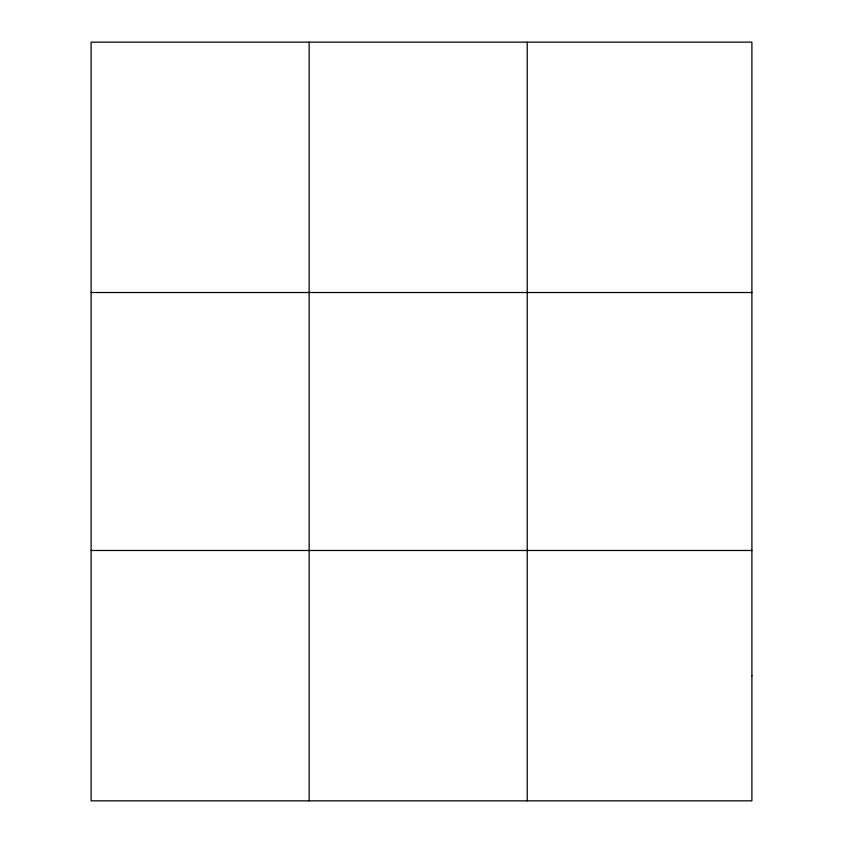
<?xml version="1.0" encoding="UTF-8"?>
<svg xmlns="http://www.w3.org/2000/svg" width="843" height="843" viewBox="0 0 843 843"><rect width="100%" height="100%" fill="white"/><g stroke="black" fill="none" stroke-linecap="round" stroke-linejoin="round"><path stroke-width="1.26" d="M309.16 42.15L309.16 800.85M527.223 42.15L527.223 800.85M91.097 292.521L751.903 292.521M91.097 550.479L751.903 550.479M751.903 675.664L751.903 800.85L91.097 800.85L91.097 42.15L751.903 42.15L751.903 675.664"/></g></svg>
